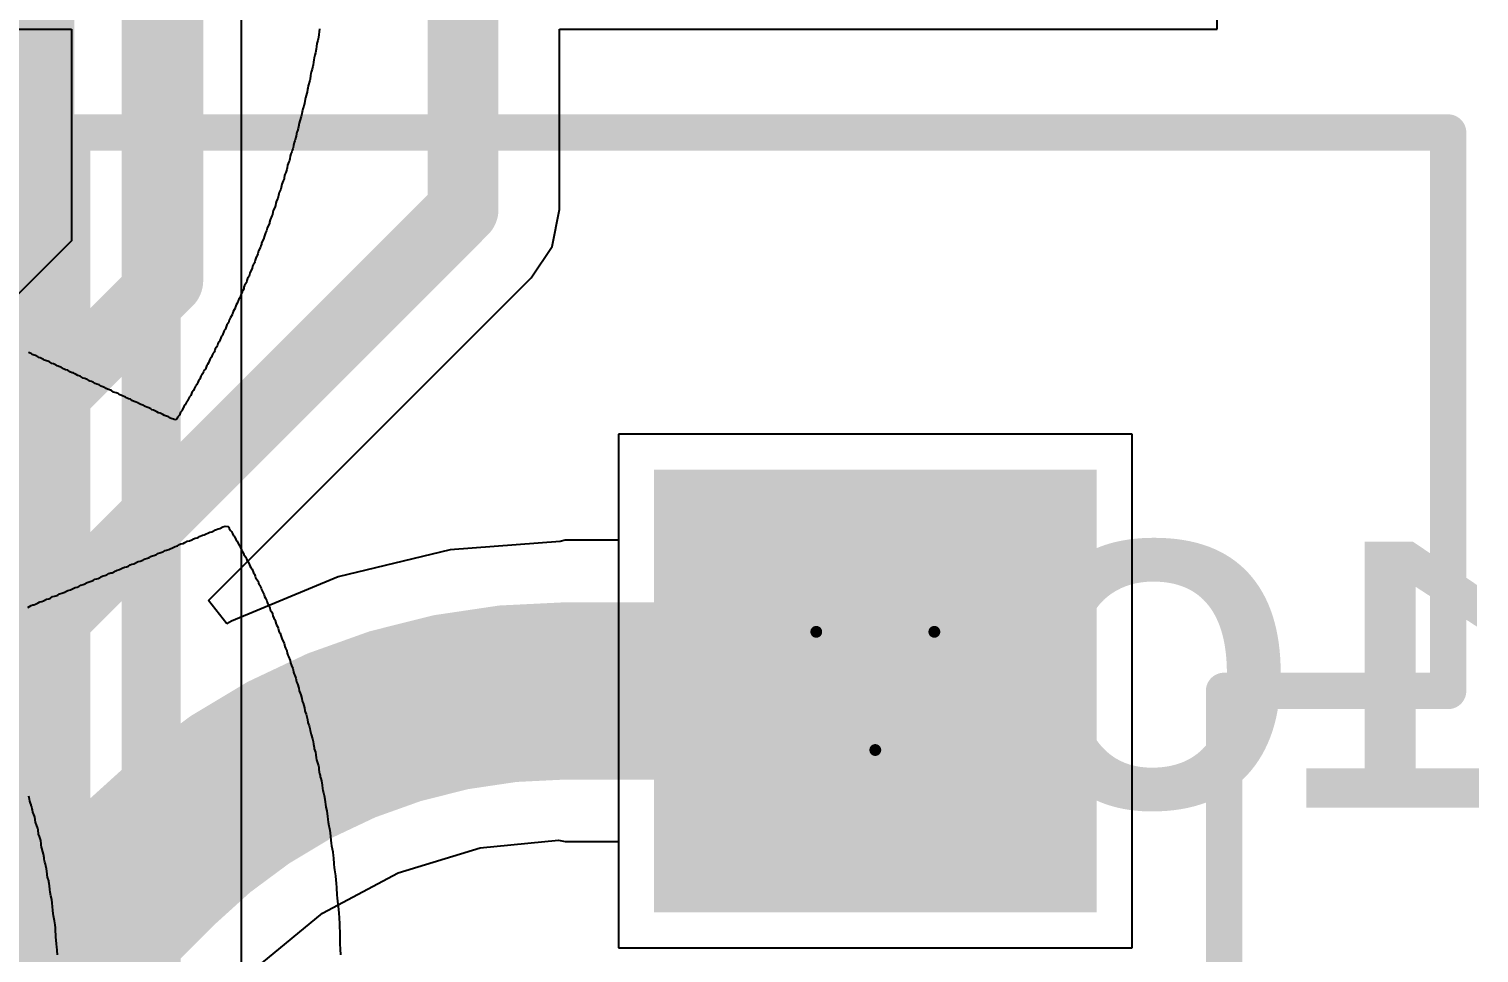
# Model space of a CAD drawing. Header units: inches. Extents: x -0.5 to 14, y -0.2 to 4.7.
# Drawn here: x 0.9965 to 1.242, y 0.5655 to 0.7218 of the extents above; entities that cross this region are included whole.
import ezdxf

# ---------------------------------------------------------------- set-up
doc = ezdxf.new("R2010")
doc.units = ezdxf.units.IN
doc.header["$MEASUREMENT"] = 0
for name, color, linetype in [('Bottom Layer', 5, 'Continuous'), ('Bottom Overlay', 54, 'Continuous'), ('Bottom Solder', 6, 'Continuous'), ('Drill Drawing', 1, 'Continuous'), ('GND', 16, 'Continuous'), ('Multi-Layer', 9, 'Continuous'), ('Pad Holes', 156, 'Continuous'), ('POWER', 76, 'Continuous'), ('Top Layer', 1, 'Continuous'), ('Top Overlay', 2, 'Continuous'), ('Top Solder', 216, 'Continuous')]:
    doc.layers.add(name, color=color, linetype=linetype)
doc.styles.add('Arial_Bold', font='', dxfattribs={"height": 0.2})
doc.styles.get('Arial_Bold').set_extended_font_data('Arial', bold=True)

# ---------------------------------------------------------------- blocks, each defined once
blk = doc.blocks.new('XH2_54_LI_5P_37')
at = {"layer": 'Bottom Layer'}
blk.add_hatch(color=5, dxfattribs=at).paths.add_polyline_path([(-0.23346, -0.03346), (-0.23346, 0.03346), (-0.16654, 0.03346), (-0.16654, -0.03346)])
at = {"layer": 'Bottom Solder'}
blk.add_hatch(color=6, dxfattribs=at).paths.add_polyline_path([(-0.23746, -0.03746), (-0.23746, 0.03746), (-0.16254, 0.03746), (-0.16254, -0.03746)])
at = {"layer": 'GND'}
blk.add_hatch(color=16, dxfattribs=at).paths.add_polyline_path([(-0.23346, -0.03346), (-0.23346, 0.03346), (-0.16654, 0.03346), (-0.16654, -0.03346)])
at = {"layer": 'Multi-Layer'}
blk.add_hatch(color=9, dxfattribs=at).paths.add_polyline_path([(-0.23346, -0.03346), (-0.23346, 0.03346), (-0.16654, 0.03346), (-0.16654, -0.03346)])
at = {"layer": 'Pad Holes'}
h = blk.add_hatch(color=7, dxfattribs=at)
edge = h.paths.add_edge_path()
edge.add_arc((-0.2, 0), 0.01772, 0, 360)
at = {"layer": 'POWER'}
blk.add_hatch(color=76, dxfattribs=at).paths.add_polyline_path([(-0.23346, -0.03346), (-0.23346, 0.03346), (-0.16654, 0.03346), (-0.16654, -0.03346)])
at = {"layer": 'Top Layer'}
blk.add_hatch(color=1, dxfattribs=at).paths.add_polyline_path([(-0.23346, -0.03346), (-0.23346, 0.03346), (-0.16654, 0.03346), (-0.16654, -0.03346)])
at = {"layer": 'Top Solder'}
blk.add_hatch(color=216, dxfattribs=at).paths.add_polyline_path([(-0.23746, -0.03746), (-0.23746, 0.03746), (-0.16254, 0.03746), (-0.16254, -0.03746)])
at = {"layer": 'Top Overlay'}
for points in [[(-0.29449, 0.097, 0.00616, 0.00616, 0), (-0.2, 0.097, 0.00616, 0.00616, 0)], [(-0.29449, -0.136, 0.00616, 0.00616, 0), (-0.29449, 0.097, 0.00616, 0.00616, 0)], [(-0.2, 0.05906, 0.00616, 0.00616, 0), (-0.2, 0.097, 0.00616, 0.00616, 0)], [(-0.14882, 0.05906, 0.00616, 0.00616, 0), (-0.2, 0.05906, 0.00616, 0.00616, 0)], [(0.29606, -0.136, 0.00616, 0.00616, 0), (-0.29449, -0.136, 0.00616, 0.00616, 0)]]:
    blk.add_lwpolyline(points, format="xyseb", dxfattribs=at)
for points in [[(-0.29603, 0.097, 0.00308, 0.00308, 1), (-0.29295, 0.097, 0.00308, 0.00308, 1)], [(-0.29603, 0.097, 0.00308, 0.00308, 1), (-0.29295, 0.097, 0.00308, 0.00308, 1)], [(-0.20154, 0.097, 0.00308, 0.00308, 1), (-0.19846, 0.097, 0.00308, 0.00308, 1)], [(-0.20154, 0.097, 0.00308, 0.00308, 1), (-0.19846, 0.097, 0.00308, 0.00308, 1)], [(-0.20154, 0.05906, 0.00308, 0.00308, 1), (-0.19846, 0.05906, 0.00308, 0.00308, 1)], [(-0.20154, 0.05906, 0.00308, 0.00308, 1), (-0.19846, 0.05906, 0.00308, 0.00308, 1)], [(-0.29603, -0.136, 0.00308, 0.00308, 1), (-0.29295, -0.136, 0.00308, 0.00308, 1)], [(-0.29603, -0.136, 0.00308, 0.00308, 1), (-0.29295, -0.136, 0.00308, 0.00308, 1)]]:
    blk.add_lwpolyline(points, format="xyseb", close=True, dxfattribs=at)

msp = doc.modelspace()

# ---------------------------------------------------------------- linework, layer by layer
at = {"layer": 'Bottom Layer'}
for p, q in [((1.03249, 0.15134), (1.03249, 1.01386)), ((1.18328, 0.65326), (1.09635, 0.65326)), ((1.09635, 0.65326), (1.09635, 0.56633)), ((1.18328, 0.56633), (1.18328, 0.65326)), ((1.09635, 0.56633), (1.18328, 0.56633))]:
    msp.add_line(p, q, dxfattribs=at)
for points in [[(1.0172, 0.15134, 0.01, 0.01, 0), (1.0172, 1.01386, 0.01, 0.01, 0)], [(0.9992, 0.20069, 0.01, 0.01, 0), (0.9992, 1.0064, 0.01, 0.01, 0)]]:
    msp.add_lwpolyline(points, format="xyseb", dxfattribs=at)
at = {"layer": 'Bottom Overlay'}
for p, q in [((1.0454, 0.71985), (1.04525, 0.71934)), ((1.04548, 0.72013), (1.0454, 0.71985)), ((1.04553, 0.72039), (1.04548, 0.72013)), ((1.04571, 0.72184), (1.04553, 0.72039)), ((1.04491, 0.71737), (1.04479, 0.71694)), ((1.04502, 0.71778), (1.04491, 0.71737)), ((1.04512, 0.71839), (1.04502, 0.71778)), ((1.04517, 0.71885), (1.04512, 0.71839)), ((1.04525, 0.71934), (1.04517, 0.71885)), ((1.04443, 0.71499), (1.04428, 0.71448)), ((1.04451, 0.71527), (1.04443, 0.71499)), ((1.04456, 0.71548), (1.04451, 0.71527)), ((1.04461, 0.71573), (1.04456, 0.71548)), ((1.04466, 0.71619), (1.04461, 0.71573)), ((1.04471, 0.7166), (1.04466, 0.71619)), ((1.04479, 0.71694), (1.04471, 0.7166)), ((1.04376, 0.71218), (1.04371, 0.71182)), ((1.04405, 0.71308), (1.04376, 0.71218)), ((1.0441, 0.71333), (1.04405, 0.71308)), ((1.04417, 0.71392), (1.0441, 0.71333)), ((1.04422, 0.71428), (1.04417, 0.71392)), ((1.04428, 0.71448), (1.04422, 0.71428)), ((1.04325, 0.70993), (1.04315, 0.70922)), ((1.0433, 0.71014), (1.04325, 0.70993)), ((1.04356, 0.71096), (1.0433, 0.71014)), ((1.04361, 0.71111), (1.04356, 0.71096)), ((1.04366, 0.71162), (1.04361, 0.71111)), ((1.04371, 0.71182), (1.04366, 0.71162)), ((1.04269, 0.70748), (1.04261, 0.70699)), ((1.04274, 0.70784), (1.04269, 0.70748)), ((1.04279, 0.70804), (1.04274, 0.70784)), ((1.04287, 0.70832), (1.04279, 0.70804)), ((1.04302, 0.70873), (1.04287, 0.70832)), ((1.0431, 0.70901), (1.04302, 0.70873)), ((1.04315, 0.70922), (1.0431, 0.70901)), ((1.0421, 0.705), (1.04195, 0.70459)), ((1.04215, 0.70526), (1.0421, 0.705)), ((1.04226, 0.70587), (1.04215, 0.70526)), ((1.04236, 0.70628), (1.04226, 0.70587)), ((1.04261, 0.70699), (1.04236, 0.70628)), ((1.04141, 0.70262), (1.04126, 0.70211)), ((1.04154, 0.7029), (1.04141, 0.70262)), ((1.04159, 0.70311), (1.04154, 0.7029)), ((1.04172, 0.7037), (1.04159, 0.70311)), ((1.04177, 0.70405), (1.04172, 0.7037)), ((1.04185, 0.70434), (1.04177, 0.70405)), ((1.04195, 0.70459), (1.04185, 0.70434)), ((1.04067, 0.69984), (1.04062, 0.69958)), ((1.04075, 0.70027), (1.04067, 0.69984)), ((1.04085, 0.70068), (1.04075, 0.70027)), ((1.04098, 0.70101), (1.04085, 0.70068)), ((1.04108, 0.70127), (1.04098, 0.70101)), ((1.04116, 0.70155), (1.04108, 0.70127)), ((1.04121, 0.70175), (1.04116, 0.70155)), ((1.04126, 0.70211), (1.04121, 0.70175)), ((1.03996, 0.69754), (1.03983, 0.69721)), ((1.04016, 0.69805), (1.03996, 0.69754)), ((1.04021, 0.6983), (1.04016, 0.69805)), ((1.04029, 0.69879), (1.04021, 0.6983)), ((1.04052, 0.69933), (1.04029, 0.69879)), ((1.04062, 0.69958), (1.04052, 0.69933)), ((1.03932, 0.69557), (1.03914, 0.69473)), ((1.03942, 0.69583), (1.03932, 0.69557)), ((1.03955, 0.69611), (1.03942, 0.69583)), ((1.03968, 0.69644), (1.03955, 0.69611)), ((1.03973, 0.69664), (1.03968, 0.69644)), ((1.03978, 0.697), (1.03973, 0.69664)), ((1.03983, 0.69721), (1.03978, 0.697)), ((1.0384, 0.69271), (1.0383, 0.69235)), ((1.03863, 0.69314), (1.0384, 0.69271)), ((1.03881, 0.69393), (1.03863, 0.69314)), ((1.03886, 0.69414), (1.03881, 0.69393)), ((1.03914, 0.69473), (1.03886, 0.69414)), ((1.03761, 0.69018), (1.03732, 0.68954)), ((1.03771, 0.69043), (1.03761, 0.69018)), ((1.03778, 0.69082), (1.03771, 0.69043)), ((1.03784, 0.69102), (1.03778, 0.69082)), ((1.03817, 0.69176), (1.03784, 0.69102)), ((1.03822, 0.69197), (1.03817, 0.69176)), ((1.0383, 0.69235), (1.03822, 0.69197)), ((1.03674, 0.68767), (1.03656, 0.68729)), ((1.03681, 0.68811), (1.03674, 0.68767)), ((1.0372, 0.68895), (1.03681, 0.68811)), ((1.03725, 0.68915), (1.0372, 0.68895)), ((1.03732, 0.68954), (1.03725, 0.68915)), ((1.03576, 0.68512), (1.03571, 0.68491)), ((1.03584, 0.6854), (1.03576, 0.68512)), ((1.03589, 0.6856), (1.03584, 0.6854)), ((1.03622, 0.68624), (1.03589, 0.6856)), ((1.03635, 0.68683), (1.03622, 0.68624)), ((1.03656, 0.68729), (1.03635, 0.68683)), ((1.03482, 0.68269), (1.03474, 0.68241)), ((1.03492, 0.68305), (1.03482, 0.68269)), ((1.03507, 0.6834), (1.03492, 0.68305)), ((1.03515, 0.68348), (1.03507, 0.6834)), ((1.03525, 0.68374), (1.03515, 0.68348)), ((1.03533, 0.68407), (1.03525, 0.68374)), ((1.03538, 0.68427), (1.03533, 0.68407)), ((1.03571, 0.68491), (1.03538, 0.68427)), ((1.03382, 0.68021), (1.03377, 0.68)), ((1.0339, 0.68054), (1.03382, 0.68021)), ((1.03428, 0.68128), (1.0339, 0.68054)), ((1.03436, 0.68167), (1.03428, 0.68128)), ((1.03451, 0.68202), (1.03436, 0.68167)), ((1.03456, 0.68213), (1.03451, 0.68202)), ((1.03467, 0.68223), (1.03456, 0.68213)), ((1.03474, 0.68241), (1.03467, 0.68223)), ((1.03285, 0.67791), (1.0327, 0.6775)), ((1.0329, 0.67811), (1.03285, 0.67791)), ((1.03298, 0.67839), (1.0329, 0.67811)), ((1.03323, 0.67875), (1.03298, 0.67839)), ((1.03331, 0.67893), (1.03323, 0.67875)), ((1.03339, 0.67926), (1.03331, 0.67893)), ((1.03352, 0.6796), (1.03339, 0.67926)), ((1.03377, 0.68), (1.03352, 0.6796)), ((1.03185, 0.67558), (1.0316, 0.67512)), ((1.03191, 0.67579), (1.03185, 0.67558)), ((1.03211, 0.67625), (1.03191, 0.67579)), ((1.03224, 0.67643), (1.03211, 0.67625)), ((1.03237, 0.67676), (1.03224, 0.67643)), ((1.03242, 0.67696), (1.03237, 0.67676)), ((1.03257, 0.67732), (1.03242, 0.67696)), ((1.03262, 0.67742), (1.03257, 0.67732)), ((1.0327, 0.6775), (1.03262, 0.67742)), ((1.03063, 0.67298), (1.03042, 0.67252)), ((1.03088, 0.67344), (1.03063, 0.67298)), ((1.03093, 0.67364), (1.03088, 0.67344)), ((1.03109, 0.674), (1.03093, 0.67364)), ((1.03139, 0.67456), (1.03109, 0.674)), ((1.03145, 0.67477), (1.03139, 0.67456)), ((1.0316, 0.67512), (1.03145, 0.67477)), ((1.02955, 0.67078), (1.02927, 0.66999)), ((1.02966, 0.67088), (1.02955, 0.67078)), ((1.02971, 0.67098), (1.02966, 0.67088)), ((1.02978, 0.67106), (1.02971, 0.67098)), ((1.02991, 0.67139), (1.02978, 0.67106)), ((1.03001, 0.67175), (1.02991, 0.67139)), ((1.03027, 0.67211), (1.03001, 0.67175)), ((1.03042, 0.67252), (1.03027, 0.67211)), ((1.02823, 0.66797), (1.02802, 0.66766)), ((1.02843, 0.66833), (1.02823, 0.66797)), ((1.02848, 0.66853), (1.02843, 0.66833)), ((1.02858, 0.66879), (1.02848, 0.66853)), ((1.02869, 0.66889), (1.02858, 0.66879)), ((1.02874, 0.66899), (1.02869, 0.66889)), ((1.02881, 0.66907), (1.02874, 0.66899)), ((1.02899, 0.66955), (1.02881, 0.66907)), ((1.02909, 0.66981), (1.02899, 0.66955)), ((1.02927, 0.66999), (1.02909, 0.66981)), ((0.99687, 0.66687), (0.99641, 0.66707)), ((0.99705, 0.66674), (0.99687, 0.66687)), ((0.99738, 0.66661), (0.99705, 0.66674)), ((0.99758, 0.66656), (0.99738, 0.66661)), ((0.99784, 0.66646), (0.99758, 0.66656)), ((0.99794, 0.66636), (0.99784, 0.66646)), ((0.99804, 0.66631), (0.99794, 0.66636)), ((0.99812, 0.66623), (0.99804, 0.66631)), ((0.9984, 0.66615), (0.99812, 0.66623)), ((0.99896, 0.6659), (0.9984, 0.66615)), ((0.99914, 0.66577), (0.99896, 0.6659)), ((0.99947, 0.66564), (0.99914, 0.66577)), ((0.99968, 0.66559), (0.99947, 0.66564)), ((0.99996, 0.66546), (0.99968, 0.66559)), ((1.00037, 0.66521), (0.99996, 0.66546)), ((1.027, 0.66562), (1.02692, 0.66533)), ((1.0271, 0.66587), (1.027, 0.66562)), ((1.0272, 0.66597), (1.0271, 0.66587)), ((1.02738, 0.66625), (1.0272, 0.66597)), ((1.02751, 0.66659), (1.02738, 0.66625)), ((1.02761, 0.66684), (1.02751, 0.66659)), ((1.02771, 0.66695), (1.02761, 0.66684)), ((1.02784, 0.66712), (1.02771, 0.66695)), ((1.02794, 0.66738), (1.02784, 0.66712)), ((1.02802, 0.66766), (1.02794, 0.66738)), ((1.00065, 0.66513), (1.00037, 0.66521)), ((1.00101, 0.66498), (1.00065, 0.66513)), ((1.00111, 0.66493), (1.00101, 0.66498)), ((1.00124, 0.6648), (1.00111, 0.66493)), ((1.00172, 0.66462), (1.00124, 0.6648)), ((1.00193, 0.66457), (1.00172, 0.66462)), ((1.00218, 0.66441), (1.00193, 0.66457)), ((1.00236, 0.66429), (1.00218, 0.66441)), ((1.00269, 0.66416), (1.00236, 0.66429)), ((1.00305, 0.66406), (1.00269, 0.66416)), ((1.00341, 0.6638), (1.00305, 0.66406)), ((1.00382, 0.66365), (1.00341, 0.6638)), ((1.00402, 0.6636), (1.00382, 0.66365)), ((1.00428, 0.66344), (1.00402, 0.6636)), ((1.00446, 0.66332), (1.00428, 0.66344)), ((1.00479, 0.66319), (1.00446, 0.66332)), ((1.00515, 0.66309), (1.00479, 0.66319)), ((1.0055, 0.66283), (1.00515, 0.66309)), ((1.02562, 0.66306), (1.02541, 0.66255)), ((1.02567, 0.66316), (1.02562, 0.66306)), ((1.02577, 0.66326), (1.02567, 0.66316)), ((1.0259, 0.66344), (1.02577, 0.66326)), ((1.02603, 0.66378), (1.0259, 0.66344)), ((1.02613, 0.66403), (1.02603, 0.66378)), ((1.02636, 0.66426), (1.02613, 0.66403)), ((1.02659, 0.6649), (1.02636, 0.66426)), ((1.02672, 0.66503), (1.02659, 0.6649)), ((1.02692, 0.66533), (1.02672, 0.66503)), ((1.00568, 0.66275), (1.0055, 0.66283)), ((1.00596, 0.66268), (1.00568, 0.66275)), ((1.00632, 0.66252), (1.00596, 0.66268)), ((1.00642, 0.66247), (1.00632, 0.66252)), ((1.00655, 0.66234), (1.00642, 0.66247)), ((1.00681, 0.66224), (1.00655, 0.66234)), ((1.00709, 0.66217), (1.00681, 0.66224)), ((1.00734, 0.66206), (1.00709, 0.66217)), ((1.00768, 0.66183), (1.00734, 0.66206)), ((1.00801, 0.66171), (1.00768, 0.66183)), ((1.00837, 0.6616), (1.00801, 0.66171)), ((1.00873, 0.66135), (1.00837, 0.6616)), ((1.00913, 0.66119), (1.00873, 0.66135)), ((1.00934, 0.66114), (1.00913, 0.66119)), ((1.00959, 0.66099), (1.00934, 0.66114)), ((1.00977, 0.66086), (1.00959, 0.66099)), ((1.01011, 0.66073), (1.00977, 0.66086)), ((1.01046, 0.66063), (1.01011, 0.66073)), ((1.01082, 0.66038), (1.01046, 0.66063)), ((1.02434, 0.66066), (1.02409, 0.6603)), ((1.02449, 0.66091), (1.02434, 0.66066)), ((1.02465, 0.66127), (1.02449, 0.66091)), ((1.0247, 0.66137), (1.02465, 0.66127)), ((1.0248, 0.66148), (1.0247, 0.66137)), ((1.02493, 0.66165), (1.0248, 0.66148)), ((1.02506, 0.66199), (1.02493, 0.66165)), ((1.02518, 0.66227), (1.02506, 0.66199)), ((1.02541, 0.66255), (1.02518, 0.66227)), ((1.01123, 0.66022), (1.01082, 0.66038)), ((1.01159, 0.66012), (1.01123, 0.66022)), ((1.01169, 0.66002), (1.01159, 0.66012)), ((1.01179, 0.65997), (1.01169, 0.66002)), ((1.01187, 0.65989), (1.01179, 0.65997)), ((1.01235, 0.65971), (1.01187, 0.65989)), ((1.01281, 0.65951), (1.01235, 0.65971)), ((1.01299, 0.65938), (1.01281, 0.65951)), ((1.01333, 0.65925), (1.01299, 0.65938)), ((1.01368, 0.65915), (1.01333, 0.65925)), ((1.01404, 0.65889), (1.01368, 0.65915)), ((1.01445, 0.65874), (1.01404, 0.65889)), ((1.01465, 0.65869), (1.01445, 0.65874)), ((1.01491, 0.65854), (1.01465, 0.65869)), ((1.01501, 0.65849), (1.01491, 0.65854)), ((1.01509, 0.65841), (1.01501, 0.65849)), ((1.01542, 0.65828), (1.01509, 0.65841)), ((1.01578, 0.65818), (1.01542, 0.65828)), ((1.01614, 0.65792), (1.01578, 0.65818)), ((1.02296, 0.6582), (1.02273, 0.65792)), ((1.02301, 0.65831), (1.02296, 0.6582)), ((1.02317, 0.65866), (1.02301, 0.65831)), ((1.02322, 0.65877), (1.02317, 0.65866)), ((1.02332, 0.65887), (1.02322, 0.65877)), ((1.02357, 0.65933), (1.02332, 0.65887)), ((1.02368, 0.65958), (1.02357, 0.65933)), ((1.02391, 0.65981), (1.02368, 0.65958)), ((1.02409, 0.6603), (1.02391, 0.65981)), ((1.01647, 0.6578), (1.01614, 0.65792)), ((1.0168, 0.65772), (1.01647, 0.6578)), ((1.01711, 0.65751), (1.0168, 0.65772)), ((1.01729, 0.65739), (1.01711, 0.65751)), ((1.01757, 0.65731), (1.01729, 0.65739)), ((1.01813, 0.65705), (1.01757, 0.65731)), ((1.01841, 0.65688), (1.01813, 0.65705)), ((1.01869, 0.6568), (1.01841, 0.65688)), ((1.01915, 0.65659), (1.01869, 0.6568)), ((1.01943, 0.65642), (1.01915, 0.65659)), ((1.01977, 0.65629), (1.01943, 0.65642)), ((1.02012, 0.65619), (1.01977, 0.65629)), ((1.02023, 0.65608), (1.02012, 0.65619)), ((1.02033, 0.65603), (1.02023, 0.65608)), ((1.0204, 0.65596), (1.02033, 0.65603)), ((1.02074, 0.65583), (1.0204, 0.65596)), ((1.02094, 0.65578), (1.02074, 0.65583)), ((1.0212, 0.65567), (1.02094, 0.65578)), ((1.0214, 0.65573), (1.0212, 0.65567)), ((1.02148, 0.6558), (1.0214, 0.65573)), ((1.02168, 0.65616), (1.02148, 0.6558)), ((1.02173, 0.65626), (1.02168, 0.65616)), ((1.02196, 0.65649), (1.02173, 0.65626)), ((1.02214, 0.65698), (1.02196, 0.65649)), ((1.0223, 0.65713), (1.02214, 0.65698)), ((1.02235, 0.65723), (1.0223, 0.65713)), ((1.02242, 0.65731), (1.02235, 0.65723)), ((1.02273, 0.65792), (1.02242, 0.65731)), ((1.02539, 0.63594), (1.02585, 0.63615)), ((1.02585, 0.63615), (1.02616, 0.6362)), ((1.02616, 0.6362), (1.02713, 0.63666)), ((1.02713, 0.63666), (1.02743, 0.63671)), ((1.02743, 0.63671), (1.02779, 0.63691)), ((1.02779, 0.63691), (1.02789, 0.63702)), ((1.02789, 0.63702), (1.02825, 0.63712)), ((1.02825, 0.63712), (1.02853, 0.6372)), ((1.02853, 0.6372), (1.02879, 0.6373)), ((1.02879, 0.6373), (1.02932, 0.63758)), ((1.02932, 0.63758), (1.02973, 0.63768)), ((1.02973, 0.63768), (1.03024, 0.63763)), ((1.03024, 0.63763), (1.03032, 0.63755)), ((1.03032, 0.63755), (1.03042, 0.6373)), ((1.03042, 0.6373), (1.03063, 0.63694)), ((1.03063, 0.63694), (1.03078, 0.63679)), ((1.03078, 0.63679), (1.03093, 0.63643)), ((1.03093, 0.63643), (1.03114, 0.63607)), ((1.03114, 0.63607), (1.03129, 0.63592)), ((1.01923, 0.63336), (1.01954, 0.63357)), ((1.01954, 0.63357), (1.01977, 0.63364)), ((1.01977, 0.63364), (1.02017, 0.63375)), ((1.02017, 0.63375), (1.02104, 0.63415)), ((1.02104, 0.63415), (1.02125, 0.63421)), ((1.02125, 0.63421), (1.02166, 0.63436)), ((1.02166, 0.63436), (1.02196, 0.63456)), ((1.02196, 0.63456), (1.02222, 0.63467)), ((1.02222, 0.63467), (1.0226, 0.63474)), ((1.0226, 0.63474), (1.02291, 0.6349)), ((1.02291, 0.6349), (1.02329, 0.63513)), ((1.02329, 0.63513), (1.02368, 0.6352)), ((1.02368, 0.6352), (1.02409, 0.63536)), ((1.02409, 0.63536), (1.02416, 0.63543)), ((1.02416, 0.63543), (1.02426, 0.63548)), ((1.02426, 0.63548), (1.02462, 0.63564)), ((1.02462, 0.63564), (1.02495, 0.63571)), ((1.02495, 0.63571), (1.02521, 0.63582)), ((1.02521, 0.63582), (1.02539, 0.63594)), ((1.03129, 0.63592), (1.0315, 0.63541)), ((1.0315, 0.63541), (1.03173, 0.63513)), ((1.03173, 0.63513), (1.03208, 0.63441)), ((1.03208, 0.63441), (1.03221, 0.63428)), ((1.03221, 0.63428), (1.03226, 0.63418)), ((1.03226, 0.63418), (1.03247, 0.63367)), ((1.03247, 0.63367), (1.03283, 0.63316)), ((1.01333, 0.63093), (1.01363, 0.63114)), ((1.01363, 0.63114), (1.01389, 0.63124)), ((1.01389, 0.63124), (1.01427, 0.63132)), ((1.01427, 0.63132), (1.01501, 0.6317)), ((1.01501, 0.6317), (1.01534, 0.63178)), ((1.01534, 0.63178), (1.01575, 0.63193)), ((1.01575, 0.63193), (1.01588, 0.63206)), ((1.01588, 0.63206), (1.01614, 0.63216)), ((1.01614, 0.63216), (1.01655, 0.63226)), ((1.01655, 0.63226), (1.01688, 0.63239)), ((1.01688, 0.63239), (1.01695, 0.63247)), ((1.01695, 0.63247), (1.01706, 0.63252)), ((1.01706, 0.63252), (1.01741, 0.63267)), ((1.01741, 0.63267), (1.01762, 0.63272)), ((1.01762, 0.63272), (1.0181, 0.6329)), ((1.0181, 0.6329), (1.01818, 0.63298)), ((1.01818, 0.63298), (1.01828, 0.63303)), ((1.01828, 0.63303), (1.01864, 0.63318)), ((1.01864, 0.63318), (1.01897, 0.63326)), ((1.01897, 0.63326), (1.01923, 0.63336)), ((1.03283, 0.63316), (1.0329, 0.63288)), ((1.0329, 0.63288), (1.03316, 0.63247)), ((1.03316, 0.63247), (1.03323, 0.63239)), ((1.03323, 0.63239), (1.03334, 0.63214)), ((1.03334, 0.63214), (1.03346, 0.6318)), ((1.03346, 0.6318), (1.03359, 0.63162)), ((1.03359, 0.63162), (1.03369, 0.63152)), ((1.03369, 0.63152), (1.03385, 0.63116)), ((1.03385, 0.63116), (1.0339, 0.63096)), ((1.00734, 0.62848), (1.00765, 0.62869)), ((1.00765, 0.62869), (1.00801, 0.62879)), ((1.00801, 0.62879), (1.00821, 0.62884)), ((1.00821, 0.62884), (1.00855, 0.62897)), ((1.00855, 0.62897), (1.00867, 0.62909)), ((1.00867, 0.62909), (1.00903, 0.62925)), ((1.00903, 0.62925), (1.00936, 0.62932)), ((1.00936, 0.62932), (1.0097, 0.62945)), ((1.0097, 0.62945), (1.01, 0.62966)), ((1.01, 0.62966), (1.01036, 0.62976)), ((1.01036, 0.62976), (1.01057, 0.62981)), ((1.01057, 0.62981), (1.0109, 0.62994)), ((1.0109, 0.62994), (1.01108, 0.63007)), ((1.01108, 0.63007), (1.01143, 0.63022)), ((1.01143, 0.63022), (1.01184, 0.63032)), ((1.01184, 0.63032), (1.0123, 0.63058)), ((1.0123, 0.63058), (1.01266, 0.63073)), ((1.01266, 0.63073), (1.01299, 0.63081)), ((1.01299, 0.63081), (1.01333, 0.63093)), ((1.0339, 0.63096), (1.03405, 0.6307)), ((1.03405, 0.6307), (1.03426, 0.6304)), ((1.03426, 0.6304), (1.03449, 0.62976)), ((1.03449, 0.62976), (1.03467, 0.62958)), ((1.03467, 0.62958), (1.03482, 0.62922)), ((1.03482, 0.62922), (1.03487, 0.62902)), ((1.03487, 0.62902), (1.03507, 0.62866)), ((1.03507, 0.62866), (1.03528, 0.62835)), ((1.00136, 0.62603), (1.00167, 0.62623)), ((1.00167, 0.62623), (1.00203, 0.62633)), ((1.00203, 0.62633), (1.00223, 0.62639)), ((1.00223, 0.62639), (1.00257, 0.62651)), ((1.00257, 0.62651), (1.00264, 0.62659)), ((1.00264, 0.62659), (1.00274, 0.62664)), ((1.00274, 0.62664), (1.0031, 0.62679)), ((1.0031, 0.62679), (1.00351, 0.6269)), ((1.00351, 0.6269), (1.00387, 0.6271)), ((1.00387, 0.6271), (1.00433, 0.62731)), ((1.00433, 0.62731), (1.00466, 0.62738)), ((1.00466, 0.62738), (1.00492, 0.62748)), ((1.00492, 0.62748), (1.0053, 0.62771)), ((1.0053, 0.62771), (1.00566, 0.62782)), ((1.00566, 0.62782), (1.00586, 0.62787)), ((1.00586, 0.62787), (1.00632, 0.62812)), ((1.00632, 0.62812), (1.00668, 0.62828)), ((1.00668, 0.62828), (1.00701, 0.62835)), ((1.00701, 0.62835), (1.00734, 0.62848)), ((1.03528, 0.62835), (1.03536, 0.62802)), ((1.03536, 0.62802), (1.03546, 0.62777)), ((1.03546, 0.62777), (1.03559, 0.62764)), ((1.03559, 0.62764), (1.03564, 0.62754)), ((1.03564, 0.62754), (1.03579, 0.62718)), ((1.03579, 0.62718), (1.03584, 0.62697)), ((1.03584, 0.62697), (1.0361, 0.62651)), ((1.0361, 0.62651), (1.0363, 0.62605)), ((0.9963, 0.62393), (0.99687, 0.62424)), ((0.99687, 0.62424), (0.99712, 0.62434)), ((0.99712, 0.62434), (0.99733, 0.62439)), ((0.99733, 0.62439), (0.99761, 0.62447)), ((0.99761, 0.62447), (0.99802, 0.62472)), ((0.99802, 0.62472), (0.99835, 0.62485)), ((0.99835, 0.62485), (0.99868, 0.62493)), ((0.99868, 0.62493), (0.99894, 0.62503)), ((0.99894, 0.62503), (0.99947, 0.62531)), ((0.99947, 0.62531), (0.99988, 0.62541)), ((0.99988, 0.62541), (1.00014, 0.62552)), ((1.00014, 0.62552), (1.0005, 0.62577)), ((1.0005, 0.62577), (1.00083, 0.62585)), ((1.00083, 0.62585), (1.00103, 0.6259)), ((1.00103, 0.6259), (1.00136, 0.62603)), ((1.0363, 0.62605), (1.03638, 0.62577)), ((1.03638, 0.62577), (1.03656, 0.62549)), ((1.03656, 0.62549), (1.03676, 0.62503)), ((1.03676, 0.62503), (1.03681, 0.62483)), ((1.03681, 0.62483), (1.03694, 0.62449)), ((1.03694, 0.62449), (1.03702, 0.62442)), ((1.03702, 0.62442), (1.03707, 0.62432)), ((1.03707, 0.62432), (1.03727, 0.62386)), ((1.03727, 0.62386), (1.03735, 0.62352)), ((1.03735, 0.62352), (1.03761, 0.62311)), ((1.03761, 0.62311), (1.03773, 0.62283)), ((1.03773, 0.62283), (1.03781, 0.6225)), ((1.03781, 0.6225), (1.03796, 0.62209)), ((1.03796, 0.62209), (1.03809, 0.62196)), ((1.03809, 0.62196), (1.03819, 0.62171)), ((1.03819, 0.62171), (1.03835, 0.62109)), ((1.03835, 0.62109), (1.0384, 0.62099)), ((1.0384, 0.62099), (1.0386, 0.62069)), ((1.0386, 0.62069), (1.0387, 0.62043)), ((1.0387, 0.62043), (1.03883, 0.61989)), ((1.03883, 0.61989), (1.03893, 0.61964)), ((1.03893, 0.61964), (1.03901, 0.61956)), ((1.03901, 0.61956), (1.03916, 0.6192)), ((1.03916, 0.6192), (1.03927, 0.61885)), ((1.03927, 0.61885), (1.03934, 0.61851)), ((1.03934, 0.61851), (1.03968, 0.61787)), ((1.03968, 0.61787), (1.0398, 0.61729)), ((1.0398, 0.61729), (1.03991, 0.61703)), ((1.03991, 0.61703), (1.04014, 0.6166)), ((1.04014, 0.6166), (1.04024, 0.61619)), ((1.04024, 0.61619), (1.04031, 0.61586)), ((1.04031, 0.61586), (1.04042, 0.6156)), ((1.04042, 0.6156), (1.0407, 0.61496)), ((1.0407, 0.61496), (1.04077, 0.61453)), ((1.04077, 0.61453), (1.04093, 0.61412)), ((1.04093, 0.61412), (1.04116, 0.61358)), ((1.04116, 0.61358), (1.04121, 0.61338)), ((1.04121, 0.61338), (1.04129, 0.61299)), ((1.04129, 0.61299), (1.04134, 0.61279)), ((1.04134, 0.61279), (1.04162, 0.61215)), ((1.04162, 0.61215), (1.04167, 0.61195)), ((1.04167, 0.61195), (1.0418, 0.61136)), ((1.0418, 0.61136), (1.0419, 0.6111)), ((1.0419, 0.6111), (1.04203, 0.61082)), ((1.04203, 0.61082), (1.04213, 0.61046)), ((1.04213, 0.61046), (1.04218, 0.61026)), ((1.04218, 0.61026), (1.04226, 0.60982)), ((1.04226, 0.60982), (1.04241, 0.60942)), ((1.04241, 0.60942), (1.04254, 0.60913)), ((1.04254, 0.60913), (1.04269, 0.60852)), ((1.04269, 0.60852), (1.04274, 0.60811)), ((1.04274, 0.60811), (1.04279, 0.60796)), ((1.04279, 0.60796), (1.0429, 0.6077)), ((1.0429, 0.6077), (1.04305, 0.60734)), ((1.04305, 0.60734), (1.04315, 0.60694)), ((1.04315, 0.60694), (1.04323, 0.60645)), ((1.04323, 0.60645), (1.04328, 0.60625)), ((1.04328, 0.60625), (1.04343, 0.60584)), ((1.04343, 0.60584), (1.04356, 0.6054)), ((1.04356, 0.6054), (1.04366, 0.60499)), ((1.04366, 0.60499), (1.04374, 0.60446)), ((1.04374, 0.60446), (1.04394, 0.60389)), ((1.04394, 0.60389), (1.04407, 0.60346)), ((1.04407, 0.60346), (1.04412, 0.6031)), ((1.04412, 0.6031), (1.04417, 0.6029)), ((1.04417, 0.6029), (1.04425, 0.60241)), ((1.04425, 0.60241), (1.04451, 0.6017)), ((1.04451, 0.6017), (1.04456, 0.60149)), ((1.04456, 0.60149), (1.04461, 0.60124)), ((1.04461, 0.60124), (1.04466, 0.60078)), ((1.04466, 0.60078), (1.04476, 0.60021)), ((1.04476, 0.60021), (1.04481, 0.60001)), ((1.04481, 0.60001), (1.04499, 0.59942)), ((1.04499, 0.59942), (1.04509, 0.59901)), ((1.04509, 0.59901), (1.04514, 0.5985)), ((1.04514, 0.5985), (1.0452, 0.59814)), ((1.0452, 0.59814), (1.04525, 0.59794)), ((1.04525, 0.59794), (1.0455, 0.59712)), ((1.0455, 0.59712), (1.04555, 0.59692)), ((1.04555, 0.59692), (1.0456, 0.59656)), ((1.0456, 0.59656), (1.04566, 0.59605)), ((1.04566, 0.59605), (1.04571, 0.59584)), ((1.04571, 0.59584), (1.04578, 0.59546)), ((1.04578, 0.59546), (1.04583, 0.59526)), ((1.04583, 0.59526), (1.04591, 0.59498)), ((1.04591, 0.59498), (1.04601, 0.59457)), ((1.04601, 0.59457), (1.04612, 0.59385)), ((0.99653, 0.5917), (0.99646, 0.59198)), ((1.04612, 0.59385), (1.04619, 0.59326)), ((1.04619, 0.59326), (1.04624, 0.59296)), ((1.04624, 0.59296), (1.04635, 0.59255)), ((1.04635, 0.59255), (1.04642, 0.59232)), ((1.04642, 0.59232), (1.04647, 0.59211)), ((1.04647, 0.59211), (1.04658, 0.5915)), ((0.99659, 0.5915), (0.99653, 0.5917)), ((0.99664, 0.59114), (0.99659, 0.5915)), ((0.99674, 0.59078), (0.99664, 0.59114)), ((0.99684, 0.59053), (0.99674, 0.59078)), ((0.99689, 0.59043), (0.99684, 0.59053)), ((0.99699, 0.59017), (0.99689, 0.59043)), ((0.99705, 0.58986), (0.99699, 0.59017)), ((0.9971, 0.58966), (0.99705, 0.58986)), ((0.99715, 0.5893), (0.9971, 0.58966)), ((1.04658, 0.5915), (1.04663, 0.59099)), ((1.04663, 0.59099), (1.04668, 0.59063)), ((1.04668, 0.59063), (1.04675, 0.59014)), ((1.04675, 0.59014), (1.04691, 0.58953)), ((1.04691, 0.58953), (1.04701, 0.58902)), ((0.99743, 0.58861), (0.99715, 0.5893)), ((0.99748, 0.58841), (0.99743, 0.58861)), ((0.99761, 0.58761), (0.99748, 0.58841)), ((0.99766, 0.58741), (0.99761, 0.58761)), ((0.99774, 0.58713), (0.99766, 0.58741)), ((0.99797, 0.58649), (0.99774, 0.58713)), ((1.04701, 0.58902), (1.04706, 0.58861)), ((1.04706, 0.58861), (1.04711, 0.58805)), ((1.04711, 0.58805), (1.04716, 0.58759)), ((1.04716, 0.58759), (1.04727, 0.58698)), ((1.04727, 0.58698), (1.04732, 0.58672)), ((0.99802, 0.58629), (0.99797, 0.58649)), ((0.99812, 0.58557), (0.99802, 0.58629)), ((0.99825, 0.58514), (0.99812, 0.58557)), ((0.99843, 0.58465), (0.99825, 0.58514)), ((0.99848, 0.5845), (0.99843, 0.58465)), ((0.99853, 0.58393), (0.99848, 0.5845)), ((1.04732, 0.58672), (1.04739, 0.58644)), ((1.04739, 0.58644), (1.04744, 0.58623)), ((1.04744, 0.58623), (1.04752, 0.58575)), ((1.04752, 0.58575), (1.04757, 0.58524)), ((1.04757, 0.58524), (1.04762, 0.58452)), ((1.04762, 0.58452), (1.04767, 0.58401)), ((0.99858, 0.58373), (0.99853, 0.58393)), ((0.99863, 0.58337), (0.99858, 0.58373)), ((0.99868, 0.58317), (0.99863, 0.58337)), ((0.99886, 0.58258), (0.99868, 0.58317)), ((0.99896, 0.58217), (0.99886, 0.58258)), ((0.99904, 0.58158), (0.99896, 0.58217)), ((1.04767, 0.58401), (1.04773, 0.5836)), ((1.04773, 0.5836), (1.04793, 0.58258)), ((1.04793, 0.58258), (1.04801, 0.58189)), ((0.99909, 0.58138), (0.99904, 0.58158)), ((0.99914, 0.58102), (0.99909, 0.58138)), ((0.99919, 0.58082), (0.99914, 0.58102)), ((0.99929, 0.58046), (0.99919, 0.58082)), ((0.99937, 0.58018), (0.99929, 0.58046)), ((0.99947, 0.57967), (0.99937, 0.58018)), ((0.99955, 0.57887), (0.99947, 0.57967)), ((1.04801, 0.58189), (1.04806, 0.58153)), ((1.04806, 0.58153), (1.04813, 0.58048)), ((1.04813, 0.58048), (1.04819, 0.57992)), ((1.04819, 0.57992), (1.04824, 0.57951)), ((1.04824, 0.57951), (1.04839, 0.57849)), ((0.9996, 0.57867), (0.99955, 0.57887)), ((0.99965, 0.57831), (0.9996, 0.57867)), ((0.9997, 0.57811), (0.99965, 0.57831)), ((0.99983, 0.57767), (0.9997, 0.57811)), ((0.99988, 0.57747), (0.99983, 0.57767)), ((0.99993, 0.57721), (0.99988, 0.57747)), ((0.99998, 0.5768), (0.99993, 0.57721)), ((1.04839, 0.57849), (1.04847, 0.5778)), ((1.04847, 0.5778), (1.04852, 0.57729)), ((1.04852, 0.57729), (1.04857, 0.57647)), ((1.00004, 0.57619), (0.99998, 0.5768)), ((1.00009, 0.57573), (1.00004, 0.57619)), ((1.00019, 0.57512), (1.00009, 0.57573)), ((1.00034, 0.5745), (1.00019, 0.57512)), ((1.04857, 0.57647), (1.04865, 0.57532)), ((1.04865, 0.57532), (1.0487, 0.57471)), ((1.0487, 0.57471), (1.04875, 0.5742)), ((1.00044, 0.57389), (1.00034, 0.5745)), ((1.0005, 0.57333), (1.00044, 0.57389)), ((1.00055, 0.57266), (1.0005, 0.57333)), ((1.0006, 0.57215), (1.00055, 0.57266)), ((1.00065, 0.57174), (1.0006, 0.57215)), ((1.04875, 0.5742), (1.0489, 0.57282)), ((1.0489, 0.57282), (1.04895, 0.5722)), ((1.04895, 0.5722), (1.049, 0.57139)), ((1.0007, 0.57144), (1.00065, 0.57174)), ((1.00075, 0.57118), (1.0007, 0.57144)), ((1.0008, 0.57087), (1.00075, 0.57118)), ((1.0009, 0.57021), (1.0008, 0.57087)), ((1.00096, 0.5697), (1.0009, 0.57021)), ((1.00103, 0.56794), (1.00096, 0.5697)), ((1.049, 0.57139), (1.04905, 0.57036)), ((1.04905, 0.57036), (1.04911, 0.56847)), ((1.00108, 0.56773), (1.00103, 0.56794)), ((1.00113, 0.56691), (1.00108, 0.56773)), ((1.04911, 0.56847), (1.04916, 0.56699)), ((1.00119, 0.56656), (1.00113, 0.56691)), ((1.00126, 0.56586), (1.00119, 0.56656)), ((1.00131, 0.56515), (1.00126, 0.56586)), ((1.04916, 0.56699), (1.04921, 0.56612)), ((1.04921, 0.56612), (1.04926, 0.56515))]:
    msp.add_line(p, q, dxfattribs=at)
at = {"layer": 'Drill Drawing'}
for points in [[(1.12981, 0.6198, 0.002, 0.002, 0), (1.14981, 0.6198, 0.002, 0.002, 0)], [(1.12981, 0.6198, 0.002, 0.002, 0), (1.13981, 0.5998, 0.002, 0.002, 0)], [(1.13981, 0.5998, 0.002, 0.002, 0), (1.14981, 0.6198, 0.002, 0.002, 0)]]:
    msp.add_lwpolyline(points, format="xyseb", dxfattribs=at)
for points in [[(1.12931, 0.6198, 0.001, 0.001, 1), (1.13031, 0.6198, 0.001, 0.001, 1)], [(1.12931, 0.6198, 0.001, 0.001, 1), (1.13031, 0.6198, 0.001, 0.001, 1)], [(1.14931, 0.6198, 0.001, 0.001, 1), (1.15031, 0.6198, 0.001, 0.001, 1)], [(1.14931, 0.6198, 0.001, 0.001, 1), (1.15031, 0.6198, 0.001, 0.001, 1)], [(1.13931, 0.5998, 0.001, 0.001, 1), (1.14031, 0.5998, 0.001, 0.001, 1)], [(1.13931, 0.5998, 0.001, 0.001, 1), (1.14031, 0.5998, 0.001, 0.001, 1)]]:
    msp.add_lwpolyline(points, format="xyseb", close=True, dxfattribs=at)
at = {"layer": 'GND'}
for p, q in [((1.18328, 0.65326), (1.09635, 0.65326)), ((1.09635, 0.65326), (1.09635, 0.56633)), ((1.18328, 0.56633), (1.18328, 0.65326)), ((1.09635, 0.56633), (1.18328, 0.56633))]:
    msp.add_line(p, q, dxfattribs=at)
at = {"layer": 'POWER'}
for p, q in [((1.18328, 0.65326), (1.09635, 0.65326)), ((1.09635, 0.65326), (1.09635, 0.56633)), ((1.18328, 0.56633), (1.18328, 0.65326)), ((1.09635, 0.56633), (1.18328, 0.56633))]:
    msp.add_line(p, q, dxfattribs=at)
at = {"layer": 'Top Layer'}
for p, q in [((1.19772, 0.72177), (1.19772, 0.80083)), ((0.94508, 0.72177), (1.00369, 0.72177)), ((1.00369, 0.72177), (1.00369, 0.68598)), ((1.08631, 0.69127), (1.08631, 0.72177)), ((1.08631, 0.72177), (1.19772, 0.72177)), ((1.08507, 0.68503), (1.08631, 0.69127)), ((1.00369, 0.68598), (0.94503, 0.62732)), ((1.08154, 0.67973), (1.08507, 0.68503)), ((1.0269, 0.6251), (1.08154, 0.67973)), ((1.18328, 0.65326), (1.09635, 0.65326)), ((1.09635, 0.65326), (1.09635, 0.63529)), ((1.18328, 0.56633), (1.18328, 0.65326)), ((1.06783, 0.63365), (1.04883, 0.62909)), ((1.08643, 0.63511), (1.06783, 0.63365)), ((1.08731, 0.63529), (1.08643, 0.63511)), ((1.09635, 0.63529), (1.08731, 0.63529)), ((1.04883, 0.62909), (1.03077, 0.62161)), ((1.03002, 0.62114), (1.0269, 0.6251)), ((1.03077, 0.62161), (1.03002, 0.62114)), ((1.07287, 0.58323), (1.08615, 0.58454)), ((1.08615, 0.58454), (1.08731, 0.58431)), ((1.05899, 0.57902), (1.07287, 0.58323)), ((1.08731, 0.58431), (1.09635, 0.58431)), ((1.09635, 0.58431), (1.09635, 0.56633)), ((1.0462, 0.57218), (1.05899, 0.57902)), ((1.03591, 0.56374), (1.0462, 0.57218)), ((1.09635, 0.56633), (1.18328, 0.56633))]:
    msp.add_line(p, q, dxfattribs=at)
for points in [[(1.02, 0.67922, 0.012, 0.012, 0), (1.02, 0.7613, 0.012, 0.012, 0)], [(1.07, 0.69127, 0.012, 0.012, 0), (1.07, 0.7613, 0.012, 0.012, 0)], [(0.95806, 0.57933, 0.012, 0.012, 0), (1.07, 0.69127, 0.012, 0.012, 0)], [(0.95101, 0.61023, 0.012, 0.012, 0), (1.02, 0.67922, 0.012, 0.012, 0)], [(1.01723, 0.58079, 0.03, 0.03, -0.198795), (1.08731, 0.6098, 0.03, 0.03, 0)], [(1.08731, 0.6098, 0.03, 0.03, 0), (1.13981, 0.6098, 0.03, 0.03, 0)], [(0.95856, 0.52211, 0.03, 0.03, 0), (1.0172, 0.58076, 0.03, 0.03, 0)], [(1.0172, 0.58076, 0.03, 0.03, -0.000113), (1.01723, 0.58079, 0.03, 0.03, 0)]]:
    msp.add_lwpolyline(points, format="xyseb", dxfattribs=at)
for points in [[(1.067, 0.69127, 0.006, 0.006, 1), (1.073, 0.69127, 0.006, 0.006, 1)], [(1.067, 0.69127, 0.006, 0.006, 1), (1.073, 0.69127, 0.006, 0.006, 1)], [(1.017, 0.67922, 0.006, 0.006, 1), (1.023, 0.67922, 0.006, 0.006, 1)], [(1.017, 0.67922, 0.006, 0.006, 1), (1.023, 0.67922, 0.006, 0.006, 1)], [(1.07981, 0.6098, 0.015, 0.015, 1), (1.09481, 0.6098, 0.015, 0.015, 1)], [(1.07981, 0.6098, 0.015, 0.015, 1), (1.09481, 0.6098, 0.015, 0.015, 1)], [(1.13231, 0.6098, 0.015, 0.015, 1), (1.14731, 0.6098, 0.015, 0.015, 1)], [(1.0097, 0.58076, 0.015, 0.015, 1), (1.0247, 0.58076, 0.015, 0.015, 1)], [(1.0097, 0.58076, 0.015, 0.015, 1), (1.0247, 0.58076, 0.015, 0.015, 1)], [(1.00973, 0.58079, 0.015, 0.015, 1), (1.02473, 0.58079, 0.015, 0.015, 1)], [(1.00973, 0.58079, 0.015, 0.015, 1), (1.02473, 0.58079, 0.015, 0.015, 1)]]:
    msp.add_lwpolyline(points, format="xyseb", close=True, dxfattribs=at)

# ---------------------------------------------------------------- block references
at = {"rotation": 270}
msp.add_blockref('XH2_54_LI_5P_37', (1.13981, 0.4098), dxfattribs=at)

# ---------------------------------------------------------------- texts
at = {"layer": 'Bottom Overlay', "style": 'Arial_Bold', "text_generation_flag": 2}
msp.add_text('1C', height=0.045, rotation=360, dxfattribs=at).set_placement((1.246, 0.59004))

doc.saveas('drawing.dxf')
